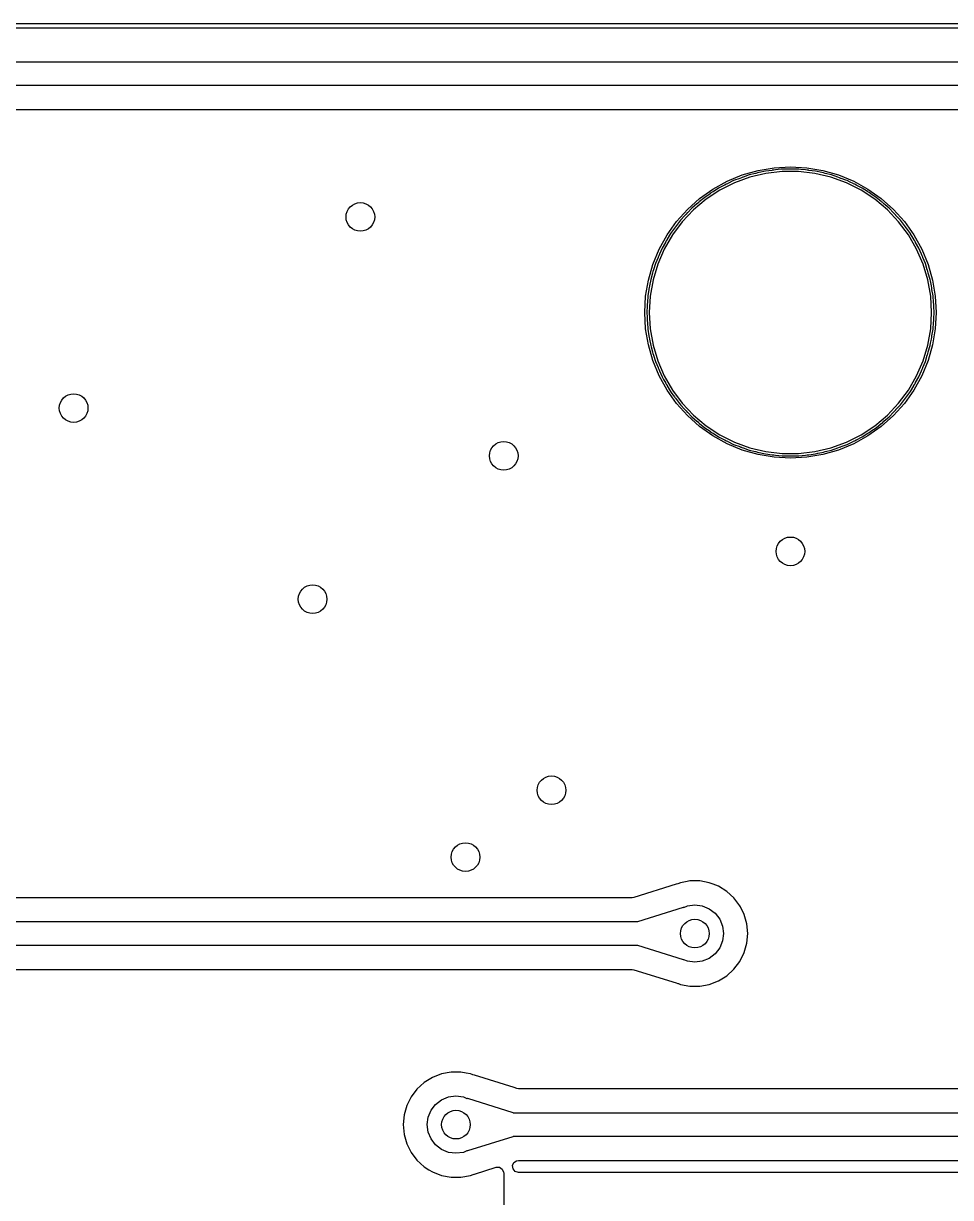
# Model space of a CAD drawing. Extents: x 1.18 to 9.06, y -3.74 to -1.97.
# Drawn here: x 7.636 to 8.4, y -2.934 to -1.967 of the extents above; entities that cross this region are included whole.
import ezdxf

# ---------------------------------------------------------------- set-up
doc = ezdxf.new("R2010")
doc.units = 0
doc.header["$MEASUREMENT"] = 0
doc.layers.add('BLACK', color=7, linetype='CONTINUOUS')

msp = doc.modelspace()

# ---------------------------------------------------------------- linework, layer by layer
at = {"layer": 'BLACK', "linetype": 'CONTINUOUS'}
for p, q in [((1.1811, -1.96654), (9.05512, -1.96654)), ((9.05315, -1.97047), (1.18307, -1.97047)), ((7.57874, -1.99803), (8.6811, -1.99803)), ((8.67703, -2.01772), (7.58282, -2.01772)), ((7.59348, -2.03742), (8.66684, -2.03742)), ((8.22806, -2.09138), (8.241, -2.08766)), ((8.24046, -2.0897), (8.2392, -2.09008)), ((8.24175, -2.08947), (8.24046, -2.0897)), ((8.24046, -2.0897), (8.24046, -2.0897)), ((8.241, -2.08766), (8.25427, -2.0854)), ((8.24189, -2.08944), (8.24175, -2.08947)), ((8.24717, -2.08819), (8.24189, -2.08944)), ((8.25256, -2.08756), (8.24717, -2.08819)), ((8.24717, -2.08819), (8.24717, -2.08819)), ((8.26095, -2.08858), (8.24751, -2.09015)), ((8.2527, -2.08754), (8.25256, -2.08756)), ((8.25399, -2.08731), (8.2527, -2.08754)), ((8.2553, -2.08724), (8.25399, -2.08731)), ((8.25427, -2.0854), (8.26772, -2.08465)), ((8.25544, -2.08722), (8.2553, -2.08724)), ((8.25973, -2.08672), (8.25544, -2.08722)), ((8.26084, -2.08659), (8.25973, -2.08672)), ((8.26627, -2.08659), (8.26084, -2.08659)), ((8.27448, -2.08858), (8.26095, -2.08858)), ((8.26641, -2.08659), (8.26627, -2.08659)), ((8.26709, -2.08655), (8.26641, -2.08659)), ((8.26772, -2.08651), (8.26709, -2.08655)), ((8.26772, -2.08465), (8.28116, -2.0854)), ((8.26834, -2.08655), (8.26772, -2.08651)), ((8.26772, -2.08651), (8.26772, -2.08651)), ((8.26903, -2.08659), (8.26834, -2.08655)), ((8.26917, -2.08659), (8.26903, -2.08659)), ((8.2746, -2.08659), (8.26917, -2.08659)), ((8.28792, -2.09015), (8.27448, -2.08858)), ((8.27624, -2.08679), (8.2746, -2.08659)), ((8.27999, -2.08722), (8.27624, -2.08679)), ((8.28013, -2.08724), (8.27999, -2.08722)), ((8.28144, -2.08731), (8.28013, -2.08724)), ((8.28116, -2.0854), (8.29444, -2.08766)), ((8.28273, -2.08754), (8.28144, -2.08731)), ((8.28287, -2.08756), (8.28273, -2.08754)), ((8.28826, -2.08819), (8.28287, -2.08756)), ((8.29355, -2.08944), (8.28826, -2.08819)), ((8.28826, -2.08819), (8.28826, -2.08819)), ((8.29369, -2.08947), (8.29355, -2.08944)), ((8.29498, -2.0897), (8.29369, -2.08947)), ((8.29444, -2.08766), (8.30738, -2.09138)), ((8.29623, -2.09008), (8.29498, -2.0897)), ((8.29498, -2.0897), (8.29498, -2.0897)), ((8.29498, -2.0897), (8.29498, -2.0897)), ((8.29498, -2.0897), (8.29498, -2.0897)), ((8.29498, -2.0897), (8.29498, -2.0897)), ((8.20383, -2.10305), (8.21562, -2.09654)), ((8.22164, -2.0979), (8.20955, -2.10397)), ((8.21466, -2.09909), (8.21353, -2.09974)), ((8.21587, -2.09857), (8.21466, -2.09909)), ((8.21466, -2.09909), (8.21466, -2.09909)), ((8.21562, -2.09654), (8.22806, -2.09138)), ((8.216, -2.09851), (8.21587, -2.09857)), ((8.22085, -2.09607), (8.216, -2.09851)), ((8.22595, -2.09421), (8.22085, -2.09607)), ((8.22085, -2.09607), (8.22085, -2.09607)), ((8.23435, -2.09327), (8.22164, -2.0979)), ((8.22608, -2.09416), (8.22595, -2.09421)), ((8.22729, -2.09364), (8.22608, -2.09416)), ((8.22854, -2.09327), (8.22729, -2.09364)), ((8.22729, -2.09364), (8.22729, -2.09364)), ((8.22868, -2.09322), (8.22854, -2.09327)), ((8.23378, -2.09137), (8.22868, -2.09322)), ((8.23906, -2.09011), (8.23378, -2.09137)), ((8.23378, -2.09137), (8.23378, -2.09137)), ((8.24751, -2.09015), (8.23435, -2.09327)), ((8.2392, -2.09008), (8.23906, -2.09011)), ((8.30108, -2.09327), (8.28792, -2.09015)), ((8.29637, -2.09011), (8.29623, -2.09008)), ((8.30165, -2.09137), (8.29637, -2.09011)), ((8.3138, -2.0979), (8.30108, -2.09327)), ((8.30676, -2.09322), (8.30165, -2.09137)), ((8.30165, -2.09137), (8.30165, -2.09137)), ((8.30165, -2.09137), (8.30165, -2.09137)), ((8.30689, -2.09327), (8.30676, -2.09322)), ((8.30815, -2.09364), (8.30689, -2.09327)), ((8.30738, -2.09138), (8.31982, -2.09654)), ((8.30935, -2.09416), (8.30815, -2.09364)), ((8.30815, -2.09364), (8.30815, -2.09364)), ((8.30948, -2.09422), (8.30935, -2.09416)), ((8.31329, -2.0956), (8.30948, -2.09422)), ((8.31458, -2.09607), (8.31329, -2.0956)), ((8.32589, -2.10397), (8.3138, -2.0979)), ((8.31687, -2.09722), (8.31458, -2.09607)), ((8.31944, -2.09851), (8.31687, -2.09722)), ((8.31956, -2.09857), (8.31944, -2.09851)), ((8.32077, -2.09909), (8.31956, -2.09857)), ((8.31982, -2.09654), (8.3316, -2.10305)), ((8.32191, -2.09974), (8.32077, -2.09909)), ((8.32077, -2.09909), (8.32077, -2.09909)), ((8.32077, -2.09909), (8.32077, -2.09909)), ((8.19285, -2.11084), (8.20383, -2.10305)), ((8.20159, -2.10683), (8.19705, -2.10981)), ((8.20955, -2.10397), (8.19824, -2.11141)), ((8.20171, -2.10674), (8.20159, -2.10683)), ((8.20248, -2.10617), (8.20171, -2.10674)), ((8.20276, -2.10596), (8.20248, -2.10617)), ((8.20389, -2.10531), (8.20276, -2.10596)), ((8.20276, -2.10596), (8.20276, -2.10596)), ((8.20276, -2.10596), (8.20276, -2.10596)), ((8.20402, -2.10523), (8.20389, -2.10531)), ((8.20855, -2.10225), (8.20402, -2.10523)), ((8.2134, -2.09981), (8.20855, -2.10225)), ((8.20855, -2.10225), (8.20855, -2.10225)), ((8.21353, -2.09974), (8.2134, -2.09981)), ((8.32203, -2.09981), (8.32191, -2.09974)), ((8.32242, -2.10001), (8.32203, -2.09981)), ((8.32688, -2.10225), (8.32242, -2.10001)), ((8.33719, -2.11141), (8.32589, -2.10397)), ((8.33108, -2.10501), (8.32688, -2.10225)), ((8.33142, -2.10523), (8.33108, -2.10501)), ((8.33154, -2.10531), (8.33142, -2.10523)), ((8.33267, -2.10596), (8.33154, -2.10531)), ((8.3316, -2.10305), (8.34258, -2.11084)), ((8.33373, -2.10674), (8.33267, -2.10596)), ((8.33384, -2.10683), (8.33373, -2.10674)), ((8.33838, -2.10981), (8.33384, -2.10683)), ((8.18651, -2.11865), (8.18279, -2.1226)), ((8.18281, -2.11982), (8.19285, -2.11084)), ((8.19067, -2.11516), (8.18651, -2.11865)), ((8.19824, -2.11141), (8.18788, -2.1201)), ((8.19078, -2.11507), (8.19067, -2.11516)), ((8.19173, -2.11417), (8.19078, -2.11507)), ((8.19278, -2.11339), (8.19173, -2.11417)), ((8.1929, -2.1133), (8.19278, -2.11339)), ((8.19705, -2.10981), (8.1929, -2.1133)), ((8.19705, -2.10981), (8.19705, -2.10981)), ((8.34755, -2.1201), (8.33719, -2.11141)), ((8.34254, -2.1133), (8.33838, -2.10981)), ((8.34265, -2.11339), (8.34254, -2.1133)), ((8.34258, -2.11084), (8.35263, -2.11982)), ((8.3437, -2.11417), (8.34265, -2.11339)), ((8.34413, -2.11458), (8.3437, -2.11417)), ((8.34466, -2.11507), (8.34413, -2.11458)), ((8.34476, -2.11516), (8.34466, -2.11507)), ((8.34568, -2.11593), (8.34476, -2.11516)), ((8.34892, -2.11865), (8.34568, -2.11593)), ((8.35265, -2.1226), (8.34892, -2.11865)), ((8.17384, -2.12986), (8.18281, -2.11982)), ((8.1808, -2.12471), (8.17707, -2.12866)), ((8.18788, -2.1201), (8.1786, -2.12994)), ((8.18089, -2.12461), (8.1808, -2.12471)), ((8.18173, -2.1236), (8.18089, -2.12461)), ((8.18269, -2.1227), (8.18173, -2.1236)), ((8.18279, -2.1226), (8.18269, -2.1227)), ((8.35684, -2.12994), (8.34755, -2.1201)), ((8.35263, -2.11982), (8.3616, -2.12986)), ((8.35275, -2.1227), (8.35265, -2.1226)), ((8.3537, -2.1236), (8.35275, -2.1227)), ((8.35454, -2.12461), (8.3537, -2.1236)), ((8.3537, -2.1236), (8.3537, -2.1236)), ((8.35464, -2.12471), (8.35454, -2.12461)), ((8.35836, -2.12866), (8.35464, -2.12471)), ((8.16604, -2.14084), (8.17384, -2.12986)), ((8.1721, -2.13535), (8.16885, -2.1397)), ((8.1786, -2.12994), (8.17052, -2.1408)), ((8.17218, -2.13523), (8.1721, -2.13535)), ((8.1729, -2.13413), (8.17218, -2.13523)), ((8.17374, -2.13313), (8.1729, -2.13413)), ((8.1729, -2.13413), (8.1729, -2.13413)), ((8.17383, -2.13302), (8.17374, -2.13313)), ((8.17707, -2.12866), (8.17383, -2.13302)), ((8.36492, -2.1408), (8.35684, -2.12994)), ((8.3616, -2.13302), (8.35836, -2.12866)), ((8.35836, -2.12866), (8.35836, -2.12866)), ((8.3616, -2.12986), (8.36939, -2.14084)), ((8.36169, -2.13313), (8.3616, -2.13302)), ((8.36254, -2.13413), (8.36169, -2.13313)), ((8.36306, -2.13494), (8.36254, -2.13413)), ((8.36326, -2.13523), (8.36306, -2.13494)), ((8.36334, -2.13535), (8.36326, -2.13523)), ((8.36658, -2.1397), (8.36334, -2.13535)), ((8.15953, -2.15262), (8.16604, -2.14084)), ((8.16469, -2.14692), (8.16197, -2.15162)), ((8.17052, -2.1408), (8.16375, -2.15251)), ((8.16475, -2.14679), (8.16469, -2.14692)), ((8.16534, -2.14562), (8.16475, -2.14679)), ((8.16606, -2.14452), (8.16534, -2.14562)), ((8.16534, -2.14562), (8.16534, -2.14562)), ((8.16614, -2.1444), (8.16606, -2.14452)), ((8.16885, -2.1397), (8.16614, -2.1444)), ((8.16885, -2.1397), (8.16885, -2.1397)), ((8.37168, -2.15251), (8.36492, -2.1408)), ((8.36666, -2.13983), (8.36658, -2.1397)), ((8.36872, -2.14341), (8.36666, -2.13983)), ((8.36929, -2.1444), (8.36872, -2.14341)), ((8.36937, -2.14452), (8.36929, -2.1444)), ((8.37009, -2.14562), (8.36937, -2.14452)), ((8.36939, -2.14084), (8.3759, -2.15262)), ((8.37068, -2.14679), (8.37009, -2.14562)), ((8.37075, -2.14692), (8.37068, -2.14679)), ((8.37068, -2.14679), (8.37068, -2.14679)), ((8.37346, -2.15162), (8.37075, -2.14692)), ((8.15438, -2.16506), (8.15953, -2.15262)), ((8.16375, -2.15251), (8.15839, -2.16493)), ((8.15976, -2.15673), (8.15917, -2.1579)), ((8.15982, -2.1566), (8.15976, -2.15673)), ((8.16197, -2.15162), (8.15982, -2.1566)), ((8.16197, -2.15162), (8.16197, -2.15162)), ((8.37704, -2.16493), (8.37168, -2.15251)), ((8.37561, -2.1566), (8.37346, -2.15162)), ((8.37567, -2.15673), (8.37561, -2.1566)), ((8.37626, -2.1579), (8.37567, -2.15673)), ((8.3759, -2.15262), (8.38106, -2.16506)), ((8.15065, -2.178), (8.15438, -2.16506)), ((8.15839, -2.16493), (8.15451, -2.17789)), ((8.15652, -2.16425), (8.15497, -2.16945)), ((8.15867, -2.15927), (8.15652, -2.16425)), ((8.15873, -2.15914), (8.15867, -2.15927)), ((8.15917, -2.1579), (8.15873, -2.15914)), ((8.15917, -2.1579), (8.15917, -2.1579)), ((8.37671, -2.15914), (8.37626, -2.1579)), ((8.37626, -2.1579), (8.37626, -2.1579)), ((8.37626, -2.1579), (8.37626, -2.1579)), ((8.37676, -2.15927), (8.37671, -2.15914)), ((8.37891, -2.16425), (8.37676, -2.15927)), ((8.38092, -2.17789), (8.37704, -2.16493)), ((8.38047, -2.16945), (8.37891, -2.16425)), ((8.38106, -2.16506), (8.38478, -2.178)), ((8.15413, -2.17223), (8.15258, -2.17744)), ((8.15417, -2.1721), (8.15413, -2.17223)), ((8.15447, -2.17082), (8.15417, -2.1721)), ((8.15492, -2.16959), (8.15447, -2.17082)), ((8.15497, -2.16945), (8.15492, -2.16959)), ((8.38051, -2.16959), (8.38047, -2.16945)), ((8.38054, -2.16967), (8.38051, -2.16959)), ((8.38096, -2.17082), (8.38054, -2.16967)), ((8.38126, -2.1721), (8.38096, -2.17082)), ((8.38096, -2.17082), (8.38096, -2.17082)), ((8.3813, -2.17223), (8.38126, -2.1721)), ((8.38286, -2.17744), (8.3813, -2.17223)), ((8.14839, -2.19128), (8.15065, -2.178)), ((8.15113, -2.18564), (8.15019, -2.19099)), ((8.15115, -2.1855), (8.15113, -2.18564)), ((8.1513, -2.1842), (8.15115, -2.1855)), ((8.1516, -2.18292), (8.1513, -2.1842)), ((8.1513, -2.1842), (8.1513, -2.1842)), ((8.15163, -2.18278), (8.1516, -2.18292)), ((8.15258, -2.17744), (8.15163, -2.18278)), ((8.15451, -2.17789), (8.15216, -2.19122)), ((8.15258, -2.17744), (8.15258, -2.17744)), ((8.38327, -2.19122), (8.38092, -2.17789)), ((8.38305, -2.17854), (8.38286, -2.17744)), ((8.38286, -2.17744), (8.38286, -2.17744)), ((8.3838, -2.18278), (8.38305, -2.17854)), ((8.38383, -2.18292), (8.3838, -2.18278)), ((8.38413, -2.1842), (8.38383, -2.18292)), ((8.38424, -2.18515), (8.38413, -2.1842)), ((8.38428, -2.1855), (8.38424, -2.18515)), ((8.3843, -2.18564), (8.38428, -2.1855)), ((8.38525, -2.19099), (8.3843, -2.18564)), ((8.38478, -2.178), (8.38704, -2.19128)), ((8.14764, -2.20472), (8.14839, -2.19128)), ((8.15019, -2.19099), (8.14987, -2.19641)), ((8.15019, -2.19099), (8.15019, -2.19099)), ((8.15216, -2.19122), (8.15138, -2.20472)), ((8.38406, -2.20472), (8.38327, -2.19122)), ((8.38556, -2.19641), (8.38525, -2.19099)), ((8.38704, -2.19128), (8.3878, -2.20472)), ((8.14839, -2.21817), (8.14764, -2.20472)), ((8.1497, -2.1993), (8.14939, -2.20472)), ((8.14939, -2.20472), (8.14962, -2.20868)), ((8.14971, -2.19916), (8.1497, -2.1993)), ((8.14986, -2.19655), (8.14971, -2.19785)), ((8.14971, -2.19785), (8.14971, -2.19916)), ((8.14987, -2.19641), (8.14986, -2.19655)), ((8.15138, -2.20472), (8.15216, -2.21823)), ((8.38327, -2.21823), (8.38406, -2.20472)), ((8.38557, -2.19655), (8.38556, -2.19641)), ((8.38573, -2.19785), (8.38557, -2.19655)), ((8.38575, -2.19969), (8.38573, -2.19785)), ((8.38605, -2.20472), (8.38575, -2.19969)), ((8.38575, -2.20976), (8.38605, -2.20472)), ((8.3878, -2.20472), (8.38704, -2.21817)), ((8.14962, -2.20868), (8.1497, -2.21014)), ((8.1497, -2.21014), (8.14971, -2.21029)), ((8.14971, -2.21029), (8.14971, -2.2116)), ((8.14971, -2.2116), (8.14986, -2.2129)), ((8.14986, -2.2129), (8.14987, -2.21304)), ((8.14987, -2.21304), (8.15019, -2.21846)), ((8.38525, -2.21846), (8.38556, -2.21304)), ((8.38556, -2.21304), (8.38557, -2.2129)), ((8.38557, -2.2129), (8.38573, -2.2116)), ((8.38573, -2.2116), (8.38575, -2.20976)), ((8.15065, -2.23144), (8.14839, -2.21817)), ((8.15019, -2.21846), (8.15019, -2.21846)), ((8.15019, -2.21846), (8.15113, -2.22381)), ((8.15113, -2.22381), (8.15115, -2.22395)), ((8.15115, -2.22395), (8.1513, -2.22525)), ((8.1513, -2.22525), (8.1513, -2.22525)), ((8.1513, -2.22525), (8.1516, -2.22653)), ((8.15216, -2.21823), (8.15451, -2.23155)), ((8.38092, -2.23155), (8.38327, -2.21823)), ((8.38383, -2.22653), (8.38413, -2.22525)), ((8.38413, -2.22525), (8.38428, -2.22395)), ((8.38428, -2.22395), (8.3843, -2.22381)), ((8.3843, -2.22381), (8.38525, -2.21846)), ((8.38704, -2.21817), (8.38478, -2.23144)), ((8.15438, -2.24438), (8.15065, -2.23144)), ((8.1516, -2.22653), (8.15163, -2.22667)), ((8.15163, -2.22667), (8.15258, -2.23201)), ((8.15258, -2.23201), (8.15258, -2.23201)), ((8.15258, -2.23201), (8.15258, -2.23201)), ((8.15258, -2.23201), (8.15288, -2.23304)), ((8.15288, -2.23304), (8.15413, -2.23721)), ((8.15451, -2.23155), (8.15839, -2.24451)), ((8.37704, -2.24451), (8.38092, -2.23155)), ((8.38478, -2.23144), (8.38106, -2.24438)), ((8.3813, -2.23722), (8.38286, -2.23201)), ((8.38286, -2.23201), (8.3832, -2.23004)), ((8.38286, -2.23201), (8.38286, -2.23201)), ((8.38286, -2.23201), (8.38286, -2.23201)), ((8.3832, -2.23004), (8.3838, -2.22667)), ((8.3838, -2.22667), (8.38383, -2.22653)), ((8.15413, -2.23721), (8.15417, -2.23735)), ((8.15417, -2.23735), (8.15447, -2.23863)), ((8.15953, -2.25682), (8.15438, -2.24438)), ((8.15447, -2.23863), (8.15447, -2.23863)), ((8.15447, -2.23863), (8.15492, -2.23986)), ((8.15492, -2.23986), (8.15497, -2.23999)), ((8.15497, -2.23999), (8.15652, -2.2452)), ((8.15839, -2.24451), (8.16375, -2.25694)), ((8.37168, -2.25694), (8.37704, -2.24451)), ((8.38106, -2.24438), (8.3759, -2.25682)), ((8.37891, -2.2452), (8.38047, -2.23999)), ((8.38047, -2.23999), (8.38051, -2.23986)), ((8.38051, -2.23986), (8.38096, -2.23863)), ((8.38096, -2.23863), (8.38126, -2.23735)), ((8.38126, -2.23735), (8.3813, -2.23722)), ((8.15652, -2.2452), (8.15867, -2.25018)), ((8.15867, -2.25018), (8.15873, -2.25031)), ((8.15873, -2.25031), (8.15917, -2.25155)), ((8.15917, -2.25155), (8.15917, -2.25155)), ((8.15917, -2.25155), (8.15976, -2.25272)), ((8.15976, -2.25272), (8.15982, -2.25285)), ((8.15982, -2.25285), (8.16197, -2.25783)), ((8.37346, -2.25783), (8.37561, -2.25285)), ((8.37561, -2.25285), (8.37567, -2.25272)), ((8.37567, -2.25272), (8.37626, -2.25155)), ((8.37626, -2.25155), (8.37647, -2.25098)), ((8.37626, -2.25155), (8.37626, -2.25155)), ((8.37626, -2.25155), (8.37626, -2.25155)), ((8.37647, -2.25098), (8.37671, -2.25031)), ((8.37671, -2.25031), (8.37676, -2.25018)), ((8.37676, -2.25018), (8.37891, -2.2452)), ((8.16604, -2.26861), (8.15953, -2.25682)), ((8.16197, -2.25783), (8.16197, -2.25783)), ((8.16197, -2.25783), (8.16197, -2.25783)), ((8.16197, -2.25783), (8.16312, -2.25982)), ((8.16312, -2.25982), (8.16469, -2.26253)), ((8.16375, -2.25694), (8.17052, -2.26865)), ((8.16469, -2.26253), (8.16475, -2.26266)), ((8.16475, -2.26266), (8.16534, -2.26383)), ((8.16534, -2.26383), (8.16606, -2.26493)), ((8.36492, -2.26865), (8.37168, -2.25694)), ((8.36937, -2.26493), (8.37009, -2.26383)), ((8.3759, -2.25682), (8.36939, -2.26861)), ((8.37009, -2.26383), (8.37068, -2.26266)), ((8.37068, -2.26266), (8.37075, -2.26253)), ((8.37075, -2.26253), (8.37346, -2.25783)), ((8.17384, -2.27959), (8.16604, -2.26861)), ((8.16606, -2.26493), (8.16614, -2.26505)), ((8.16614, -2.26505), (8.16885, -2.26975)), ((8.16885, -2.26975), (8.17011, -2.27143)), ((8.17011, -2.27143), (8.1721, -2.2741)), ((8.17052, -2.26865), (8.1786, -2.27951)), ((8.35684, -2.27951), (8.36492, -2.26865)), ((8.36939, -2.26861), (8.3616, -2.27959)), ((8.36334, -2.2741), (8.36658, -2.26975)), ((8.36658, -2.26975), (8.36929, -2.26505)), ((8.36929, -2.26505), (8.36937, -2.26493)), ((8.1721, -2.2741), (8.17218, -2.27422)), ((8.17218, -2.27422), (8.17249, -2.27469)), ((8.17249, -2.27469), (8.1729, -2.27531)), ((8.1729, -2.27531), (8.1729, -2.27531)), ((8.1729, -2.27531), (8.17374, -2.27632)), ((8.17374, -2.27632), (8.17383, -2.27643)), ((8.17383, -2.27643), (8.17707, -2.28079)), ((8.18281, -2.28963), (8.17384, -2.27959)), ((8.17707, -2.28079), (8.17707, -2.28079)), ((8.17707, -2.28079), (8.1808, -2.28473)), ((8.1786, -2.27951), (8.18788, -2.28935)), ((8.34755, -2.28935), (8.35684, -2.27951)), ((8.3616, -2.27959), (8.35263, -2.28963)), ((8.35464, -2.28474), (8.35836, -2.28079)), ((8.35836, -2.28079), (8.36161, -2.27643)), ((8.36161, -2.27643), (8.36169, -2.27632)), ((8.36169, -2.27632), (8.36254, -2.27531)), ((8.36254, -2.27531), (8.36326, -2.27422)), ((8.36326, -2.27422), (8.36334, -2.2741)), ((8.1808, -2.28473), (8.18089, -2.28484)), ((8.18089, -2.28484), (8.18173, -2.28585)), ((8.18173, -2.28585), (8.18173, -2.28585)), ((8.18173, -2.28585), (8.18173, -2.28585)), ((8.18173, -2.28585), (8.18269, -2.28675)), ((8.18269, -2.28675), (8.18279, -2.28685)), ((8.18279, -2.28685), (8.18651, -2.29079)), ((8.19285, -2.29861), (8.18281, -2.28963)), ((8.18651, -2.29079), (8.18651, -2.29079)), ((8.18651, -2.29079), (8.18651, -2.29079)), ((8.18651, -2.29079), (8.19067, -2.29428)), ((8.18788, -2.28935), (8.19824, -2.29804)), ((8.33719, -2.29804), (8.34755, -2.28935)), ((8.35263, -2.28963), (8.34258, -2.29861)), ((8.34476, -2.29429), (8.34892, -2.29079)), ((8.34892, -2.29079), (8.35265, -2.28684)), ((8.35265, -2.28684), (8.35274, -2.28675)), ((8.35274, -2.28675), (8.3537, -2.28585)), ((8.3537, -2.28585), (8.35454, -2.28484)), ((8.35454, -2.28484), (8.35464, -2.28474)), ((8.19067, -2.29428), (8.19078, -2.29438)), ((8.19078, -2.29438), (8.19109, -2.29467)), ((8.19109, -2.29467), (8.19173, -2.29528)), ((8.19173, -2.29528), (8.19237, -2.29575)), ((8.19237, -2.29575), (8.19278, -2.29606)), ((8.19278, -2.29606), (8.1929, -2.29615)), ((8.20383, -2.3064), (8.19285, -2.29861)), ((8.1929, -2.29615), (8.19705, -2.29964)), ((8.19705, -2.29964), (8.20159, -2.30262)), ((8.19824, -2.29804), (8.20955, -2.30548)), ((8.20159, -2.30262), (8.20171, -2.3027)), ((8.20171, -2.3027), (8.20276, -2.30349)), ((8.32589, -2.30548), (8.33719, -2.29804)), ((8.34258, -2.29861), (8.3316, -2.3064)), ((8.33267, -2.30349), (8.33373, -2.3027)), ((8.33373, -2.3027), (8.33384, -2.30262)), ((8.33384, -2.30262), (8.33838, -2.29964)), ((8.33838, -2.29964), (8.34254, -2.29615)), ((8.34254, -2.29615), (8.34265, -2.29606)), ((8.34265, -2.29606), (8.3437, -2.29528)), ((8.3437, -2.29528), (8.34466, -2.29438)), ((8.34466, -2.29438), (8.34476, -2.29429)), ((8.20276, -2.30349), (8.20389, -2.30414)), ((8.21562, -2.31291), (8.20383, -2.3064)), ((8.20389, -2.30414), (8.20389, -2.30414)), ((8.20389, -2.30414), (8.20402, -2.30422)), ((8.20402, -2.30422), (8.20855, -2.3072)), ((8.20855, -2.3072), (8.2134, -2.30964)), ((8.20955, -2.30548), (8.22164, -2.31155)), ((8.2134, -2.30964), (8.21353, -2.3097)), ((8.21353, -2.3097), (8.21466, -2.31036)), ((8.21466, -2.31036), (8.21587, -2.31088)), ((8.21587, -2.31088), (8.216, -2.31094)), ((8.216, -2.31094), (8.22085, -2.31338)), ((8.22164, -2.31155), (8.23435, -2.31618)), ((8.30108, -2.31618), (8.3138, -2.31155)), ((8.3138, -2.31155), (8.32589, -2.30548)), ((8.31458, -2.31338), (8.31944, -2.31094)), ((8.31944, -2.31094), (8.31956, -2.31088)), ((8.31956, -2.31088), (8.32077, -2.31036)), ((8.3316, -2.3064), (8.31982, -2.31291)), ((8.32077, -2.31036), (8.32191, -2.3097)), ((8.32191, -2.3097), (8.32203, -2.30964)), ((8.32203, -2.30964), (8.32688, -2.3072)), ((8.32688, -2.3072), (8.33142, -2.30422)), ((8.33142, -2.30422), (8.33154, -2.30414)), ((8.33154, -2.30414), (8.33267, -2.30349)), ((8.22806, -2.31806), (8.21562, -2.31291)), ((8.22085, -2.31338), (8.22595, -2.31523)), ((8.22595, -2.31523), (8.22608, -2.31529)), ((8.22608, -2.31529), (8.22681, -2.3156)), ((8.22681, -2.3156), (8.22729, -2.31581)), ((8.22729, -2.31581), (8.22729, -2.31581)), ((8.22729, -2.31581), (8.22778, -2.31595)), ((8.22778, -2.31595), (8.22854, -2.31618)), ((8.241, -2.32179), (8.22806, -2.31806)), ((8.22854, -2.31618), (8.22868, -2.31623)), ((8.22868, -2.31623), (8.23378, -2.31808)), ((8.23378, -2.31808), (8.23906, -2.31934)), ((8.23435, -2.31618), (8.24751, -2.3193)), ((8.23906, -2.31934), (8.2392, -2.31937)), ((8.2392, -2.31937), (8.24046, -2.31975)), ((8.24046, -2.31975), (8.24046, -2.31975)), ((8.24046, -2.31975), (8.24046, -2.31975)), ((8.24046, -2.31975), (8.24063, -2.31978)), ((8.24063, -2.31978), (8.24175, -2.31998)), ((8.25427, -2.32405), (8.241, -2.32179)), ((8.24175, -2.31998), (8.24188, -2.32)), ((8.24188, -2.32), (8.24588, -2.32095)), ((8.24588, -2.32095), (8.24717, -2.32126)), ((8.24717, -2.32126), (8.24717, -2.32126)), ((8.24717, -2.32126), (8.24717, -2.32126)), ((8.24717, -2.32126), (8.25256, -2.32189)), ((8.24751, -2.3193), (8.26095, -2.32087)), ((8.25256, -2.32189), (8.2527, -2.32191)), ((8.2527, -2.32191), (8.25399, -2.32214)), ((8.26095, -2.32087), (8.27448, -2.32087)), ((8.27448, -2.32087), (8.28792, -2.3193)), ((8.29444, -2.32179), (8.28116, -2.32405)), ((8.28144, -2.32214), (8.28185, -2.32206)), ((8.28185, -2.32206), (8.28273, -2.32191)), ((8.28273, -2.32191), (8.28287, -2.32189)), ((8.28287, -2.32189), (8.28826, -2.32126)), ((8.28792, -2.3193), (8.30108, -2.31618)), ((8.28826, -2.32126), (8.2904, -2.32075)), ((8.28826, -2.32126), (8.28826, -2.32126)), ((8.28826, -2.32126), (8.28826, -2.32126)), ((8.2904, -2.32075), (8.29355, -2.32)), ((8.29355, -2.32), (8.29369, -2.31998)), ((8.29369, -2.31998), (8.29498, -2.31975)), ((8.29369, -2.31998), (8.29369, -2.31998)), ((8.30738, -2.31806), (8.29444, -2.32179)), ((8.29498, -2.31975), (8.29624, -2.31937)), ((8.29624, -2.31937), (8.29637, -2.31934)), ((8.29637, -2.31934), (8.30165, -2.31808)), ((8.30165, -2.31808), (8.30676, -2.31623)), ((8.30676, -2.31623), (8.30689, -2.31618)), ((8.30689, -2.31618), (8.30815, -2.31581)), ((8.31982, -2.31291), (8.30738, -2.31806)), ((8.30815, -2.31581), (8.30935, -2.31529)), ((8.30935, -2.31529), (8.30948, -2.31523)), ((8.30948, -2.31523), (8.31458, -2.31338)), ((8.25399, -2.32214), (8.25399, -2.32214)), ((8.25399, -2.32214), (8.25399, -2.32214)), ((8.25399, -2.32214), (8.2553, -2.32221)), ((8.26772, -2.3248), (8.25427, -2.32405)), ((8.2553, -2.32221), (8.25544, -2.32222)), ((8.25544, -2.32222), (8.26084, -2.32285)), ((8.26084, -2.32285), (8.26084, -2.32285)), ((8.26084, -2.32285), (8.26627, -2.32285)), ((8.26627, -2.32285), (8.26641, -2.32286)), ((8.26641, -2.32286), (8.26709, -2.3229)), ((8.26709, -2.3229), (8.26772, -2.32293)), ((8.26772, -2.32293), (8.26834, -2.3229)), ((8.26772, -2.32293), (8.26772, -2.32293)), ((8.26772, -2.32293), (8.26772, -2.32293)), ((8.28116, -2.32405), (8.26772, -2.3248)), ((8.26834, -2.3229), (8.26903, -2.32286)), ((8.26903, -2.32286), (8.26917, -2.32285)), ((8.26917, -2.32285), (8.2746, -2.32285)), ((8.2746, -2.32285), (8.27999, -2.32222)), ((8.2746, -2.32285), (8.2746, -2.32285)), ((8.27999, -2.32222), (8.28013, -2.32221)), ((8.28013, -2.32221), (8.28144, -2.32214)), ((8.28144, -2.32214), (8.28144, -2.32214)), ((8.28144, -2.32214), (8.28144, -2.32214)), ((8.17358, -2.67585), (8.13877, -2.68676)), ((8.17391, -2.67579), (8.17358, -2.67585)), ((8.17358, -2.67585), (8.17358, -2.67585)), ((8.17489, -2.67553), (8.17391, -2.67579)), ((8.17707, -2.67468), (8.17489, -2.67553)), ((8.18252, -2.67367), (8.17707, -2.67468)), ((8.18496, -2.67321), (8.18252, -2.67367)), ((8.19299, -2.67321), (8.18496, -2.67321)), ((8.20088, -2.67468), (8.19299, -2.67321)), ((8.20408, -2.67592), (8.20088, -2.67468)), ((8.20837, -2.67758), (8.20408, -2.67592)), ((8.2152, -2.68181), (8.20837, -2.67758)), ((8.20837, -2.67758), (8.20837, -2.67758)), ((8.13731, -2.68699), (6.98623, -2.68699)), ((8.13877, -2.68676), (8.13731, -2.68699)), ((8.22113, -2.68722), (8.2152, -2.68181)), ((8.2152, -2.68181), (8.2152, -2.68181)), ((8.22597, -2.69363), (8.22113, -2.68722)), ((8.22113, -2.68722), (8.22113, -2.68722)), ((8.14205, -2.70659), (8.17954, -2.69484)), ((8.17954, -2.69484), (8.17989, -2.69487)), ((8.17989, -2.69487), (8.17994, -2.69493)), ((8.17994, -2.69493), (8.18286, -2.69372)), ((8.18286, -2.69372), (8.18898, -2.69291)), ((8.18898, -2.69291), (8.19509, -2.69372)), ((8.19509, -2.69372), (8.20079, -2.69608)), ((8.20079, -2.69608), (8.20568, -2.69983)), ((8.22645, -2.69459), (8.22597, -2.69363)), ((8.22954, -2.70079), (8.22645, -2.69459)), ((6.97258, -2.70669), (8.14189, -2.70669)), ((8.14189, -2.70669), (8.14205, -2.70659)), ((8.20568, -2.69983), (8.20943, -2.70472)), ((8.20943, -2.70472), (8.21179, -2.71042)), ((8.22955, -2.70082), (8.22954, -2.70079)), ((8.23175, -2.70854), (8.22955, -2.70082)), ((8.23249, -2.71654), (8.23175, -2.70854)), ((8.21179, -2.71042), (8.2126, -2.71654)), ((8.2126, -2.71654), (8.21179, -2.72265)), ((8.23175, -2.72453), (8.23249, -2.71654)), ((8.14193, -2.72638), (6.9685, -2.72638)), ((8.14206, -2.72648), (8.14193, -2.72638)), ((8.17954, -2.73823), (8.14206, -2.72648)), ((8.20943, -2.72835), (8.20568, -2.73324)), ((8.21179, -2.72265), (8.20943, -2.72835)), ((8.22955, -2.73225), (8.23122, -2.72638)), ((8.23122, -2.72638), (8.23175, -2.72453)), ((8.20079, -2.73699), (8.19509, -2.73935)), ((8.20568, -2.73324), (8.20079, -2.73699)), ((8.22597, -2.73944), (8.22955, -2.73225)), ((6.96893, -2.74608), (8.13731, -2.74608)), ((8.13731, -2.74608), (8.13877, -2.74631)), ((8.13877, -2.74631), (8.17358, -2.75722)), ((8.17985, -2.73822), (8.17954, -2.73823)), ((8.17993, -2.73814), (8.17985, -2.73822)), ((8.18286, -2.73935), (8.17993, -2.73814)), ((8.18898, -2.74016), (8.18286, -2.73935)), ((8.19509, -2.73935), (8.18898, -2.74016)), ((8.2152, -2.75126), (8.22088, -2.74608)), ((8.22088, -2.74608), (8.2209, -2.74606)), ((8.2209, -2.74606), (8.22113, -2.74585)), ((8.22113, -2.74585), (8.22597, -2.73944)), ((8.22113, -2.74585), (8.22113, -2.74585)), ((8.17358, -2.75722), (8.17497, -2.75761)), ((8.20088, -2.75839), (8.20837, -2.75549)), ((8.20837, -2.75549), (8.2152, -2.75126)), ((8.17497, -2.75761), (8.17497, -2.75763)), ((8.17497, -2.75763), (8.17549, -2.75777)), ((8.17549, -2.75777), (8.17707, -2.75839)), ((8.17707, -2.75839), (8.18496, -2.75986)), ((8.18496, -2.75986), (8.18496, -2.75986)), ((8.18496, -2.75986), (8.19299, -2.75986)), ((8.19299, -2.75986), (8.20088, -2.75839)), ((8.19299, -2.75986), (8.19299, -2.75986)), ((7.98022, -2.83216), (7.97273, -2.83506)), ((7.98811, -2.83069), (7.98022, -2.83216)), ((7.98022, -2.83216), (7.98022, -2.83216)), ((7.98022, -2.83216), (7.98022, -2.83216)), ((7.99614, -2.83069), (7.98811, -2.83069)), ((8.00047, -2.8315), (7.99614, -2.83069)), ((8.00403, -2.83216), (8.00047, -2.8315)), ((8.00561, -2.83278), (8.00403, -2.83216)), ((8.00613, -2.83293), (8.00561, -2.83278)), ((8.00613, -2.83294), (8.00613, -2.83293)), ((8.00752, -2.83333), (8.00613, -2.83294)), ((8.04003, -2.84352), (8.00752, -2.83333)), ((7.9659, -2.83929), (7.95997, -2.8447)), ((7.97273, -2.83507), (7.9659, -2.83929)), ((7.9659, -2.83929), (7.9659, -2.83929)), ((7.97273, -2.83506), (7.97273, -2.83507)), ((8.04233, -2.84424), (8.04003, -2.84352)), ((8.04379, -2.84447), (8.04233, -2.84424)), ((8.60779, -2.84447), (8.04379, -2.84447)), ((7.95513, -2.85111), (7.95155, -2.8583)), ((7.95997, -2.8447), (7.95513, -2.85111)), ((7.97542, -2.85731), (7.98031, -2.85356)), ((7.98031, -2.85356), (7.98601, -2.8512)), ((7.98601, -2.8512), (7.99213, -2.85039)), ((7.99213, -2.85039), (7.99824, -2.8512)), ((7.99824, -2.8512), (8.00117, -2.85241)), ((8.00117, -2.85241), (8.00125, -2.85233)), ((8.00125, -2.85233), (8.00157, -2.85232)), ((8.00157, -2.85232), (8.03905, -2.86407)), ((7.95155, -2.8583), (7.94935, -2.86602)), ((7.95155, -2.8583), (7.95155, -2.8583)), ((7.96931, -2.8679), (7.97167, -2.8622)), ((7.97167, -2.8622), (7.97542, -2.85731)), ((7.94935, -2.86602), (7.94861, -2.87402)), ((7.9685, -2.87402), (7.96931, -2.8679)), ((8.03905, -2.86407), (8.03917, -2.86417)), ((8.03917, -2.86417), (8.61797, -2.86417)), ((7.94861, -2.87402), (7.94861, -2.87402)), ((7.94861, -2.87402), (7.94935, -2.88201)), ((7.94935, -2.88201), (7.95155, -2.88973)), ((7.96931, -2.88013), (7.9685, -2.87402)), ((7.97167, -2.88583), (7.96931, -2.88013)), ((7.95155, -2.88973), (7.95155, -2.88973)), ((7.95155, -2.88973), (7.95513, -2.89692)), ((7.97542, -2.89072), (7.97167, -2.88583)), ((7.98031, -2.89447), (7.97542, -2.89072)), ((8.03905, -2.88396), (8.00157, -2.89571)), ((8.03921, -2.88386), (8.03905, -2.88396)), ((8.62205, -2.88386), (8.03921, -2.88386)), ((7.95513, -2.89692), (7.95997, -2.90333)), ((7.98601, -2.89683), (7.98031, -2.89447)), ((7.99213, -2.89764), (7.98601, -2.89683)), ((7.99824, -2.89683), (7.99213, -2.89764)), ((8.00116, -2.89562), (7.99824, -2.89683)), ((8.00122, -2.89568), (8.00116, -2.89562)), ((8.00157, -2.89571), (8.00122, -2.89568)), ((7.95997, -2.90333), (7.9659, -2.90874)), ((7.9659, -2.90874), (7.9659, -2.90874)), ((7.9659, -2.90874), (7.96979, -2.91114)), ((7.96979, -2.91114), (7.97273, -2.91297)), ((8.00752, -2.9147), (8.02515, -2.90917)), ((8.02515, -2.90917), (8.0279, -2.90912)), ((8.0279, -2.90912), (8.03024, -2.91057)), ((8.03024, -2.91057), (8.03143, -2.91305)), ((8.03877, -2.90781), (8.03991, -2.90531)), ((8.03916, -2.91053), (8.03877, -2.90781)), ((8.04097, -2.91261), (8.03916, -2.91053)), ((8.03991, -2.90531), (8.04214, -2.90385)), ((8.04214, -2.90385), (8.04233, -2.90379)), ((8.04233, -2.90379), (8.04379, -2.90356)), ((8.04379, -2.90356), (8.61954, -2.90356)), ((7.97273, -2.91297), (7.98022, -2.91587)), ((7.98022, -2.91587), (7.98811, -2.91734)), ((7.98811, -2.91734), (7.98811, -2.91734)), ((7.98811, -2.91734), (7.99614, -2.91734)), ((7.99614, -2.91734), (8.00403, -2.91587)), ((7.99614, -2.91734), (7.99614, -2.91734)), ((8.00403, -2.91587), (8.00621, -2.91502)), ((8.00621, -2.91502), (8.00719, -2.91476)), ((8.00719, -2.91476), (8.00752, -2.9147)), ((8.03143, -2.91305), (8.0315, -2.91383)), ((8.0315, -2.91383), (8.0315, -3.69591)), ((8.0436, -2.91339), (8.04097, -2.91261)), ((8.61994, -2.91339), (8.0436, -2.91339))]:
    msp.add_line(p, q, dxfattribs=at)
at = {"layer": 'BLACK'}
for centre in [(7.91339, -2.12598), (7.67717, -2.28346), (8.0315, -2.32283), (8.26772, -2.40157), (7.87402, -2.44094), (8.07087, -2.59843), (8, -2.65354), (8.18898, -2.71654), (7.99213, -2.87402)]:
    msp.add_circle(centre, 0.01181, dxfattribs=at)

doc.saveas('drawing.dxf')
